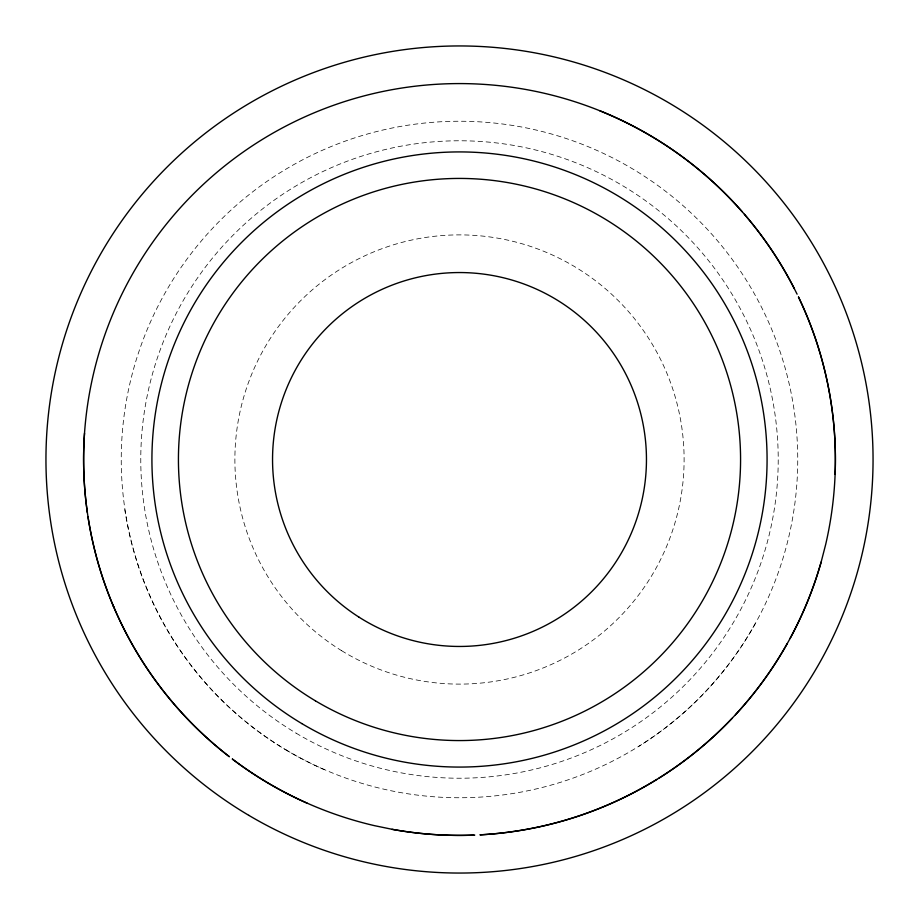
<?xml version="1.0" encoding="UTF-8"?>
<svg xmlns="http://www.w3.org/2000/svg" width="919" height="919" viewBox="0 0 919 919"><rect width="100%" height="100%" fill="white"/><g stroke="black" fill="none" stroke-linecap="round" stroke-linejoin="round"><path stroke-width="0.69" stroke-dasharray="4.59 3.45" d="M755.223 623.702A338.353 338.353 0 0 1 638.395 746.573M324.189 769.582A338.353 338.353 0 0 1 124.823 509.631M341.638 650.698A224.604 224.604 0 0 0 684.012 465.967A224.604 224.604 0 0 0 352.85 261.823A224.604 224.604 0 0 0 341.638 650.698M286.085 749.915A338.249 338.249 0 0 0 797.703 464.451A338.249 338.249 0 0 0 294.689 164.11A338.249 338.249 0 0 0 286.085 749.915M296.102 733.155A318.721 318.721 0 0 0 778.186 464.175A318.721 318.721 0 0 0 304.2 181.169A318.721 318.721 0 0 0 296.102 733.155"/><path stroke-width="1.38" d="M821.149 562.026A376.112 376.112 0 0 1 790.018 638.602L787.215 643.622A375.894 375.894 0 0 1 735.395 714.798L732.075 718.348A376.101 376.101 0 0 1 658.877 778.186M480.005 834.843L480.407 834.82A375.894 375.894 0 0 0 732.075 718.348M474.778 835.084L473.974 835.118A375.894 375.894 0 0 1 392.114 829.306L374.493 825.664A375.894 375.894 0 0 1 232.564 759.163L232.346 759.002M84.525 433.251A376.25 376.25 0 0 0 87.385 512.733L87.994 516.8A376.066 376.066 0 0 0 162.456 689.847L163.697 691.444A376.078 376.078 0 0 0 229.153 756.544L229.359 756.716M742.115 211.657L741.966 211.485A376.078 376.078 0 0 0 674.948 151.474L671.858 149.326A376.216 376.216 0 0 0 599.693 110.728M744.413 214.299A376.308 376.308 0 0 1 794.315 288.635L797.095 294.172M798.462 296.998L798.554 297.193A375.894 375.894 0 0 1 825.664 544.507L821.172 561.934A375.894 375.894 0 0 1 790.041 638.498M113.853 607.241L112.876 604.943M229.141 756.544A375.894 375.894 0 0 1 87.994 516.8M87.385 512.733A375.894 375.894 0 0 1 794.315 288.635M798.542 297.136A376.112 376.112 0 0 1 835.095 474.422M656.844 779.427A376.066 376.066 0 0 1 480.361 834.831M473.894 835.13A376.066 376.066 0 0 1 392.045 829.317M307.256 803.24A376.066 376.066 0 0 1 232.415 759.163M787.215 643.622A376.101 376.101 0 0 1 735.395 714.798M248.819 815.36A413.55 413.55 0 0 0 873.027 464.026A413.55 413.55 0 0 0 256.654 99.114A413.55 413.55 0 0 0 248.819 815.36M315.412 700.829A281.076 281.076 0 0 0 740.542 463.624A281.076 281.076 0 0 0 322.546 214.047A281.076 281.076 0 0 0 315.412 700.829M301.823 723.586A307.578 307.578 0 0 0 767.043 464.003A307.578 307.578 0 0 0 309.634 190.899A307.578 307.578 0 0 0 301.823 723.586M358.812 617.028A186.959 186.959 0 0 0 646.264 467.932A186.959 186.959 0 0 0 373.424 293.54A186.959 186.959 0 0 0 358.812 617.028"/></g></svg>
